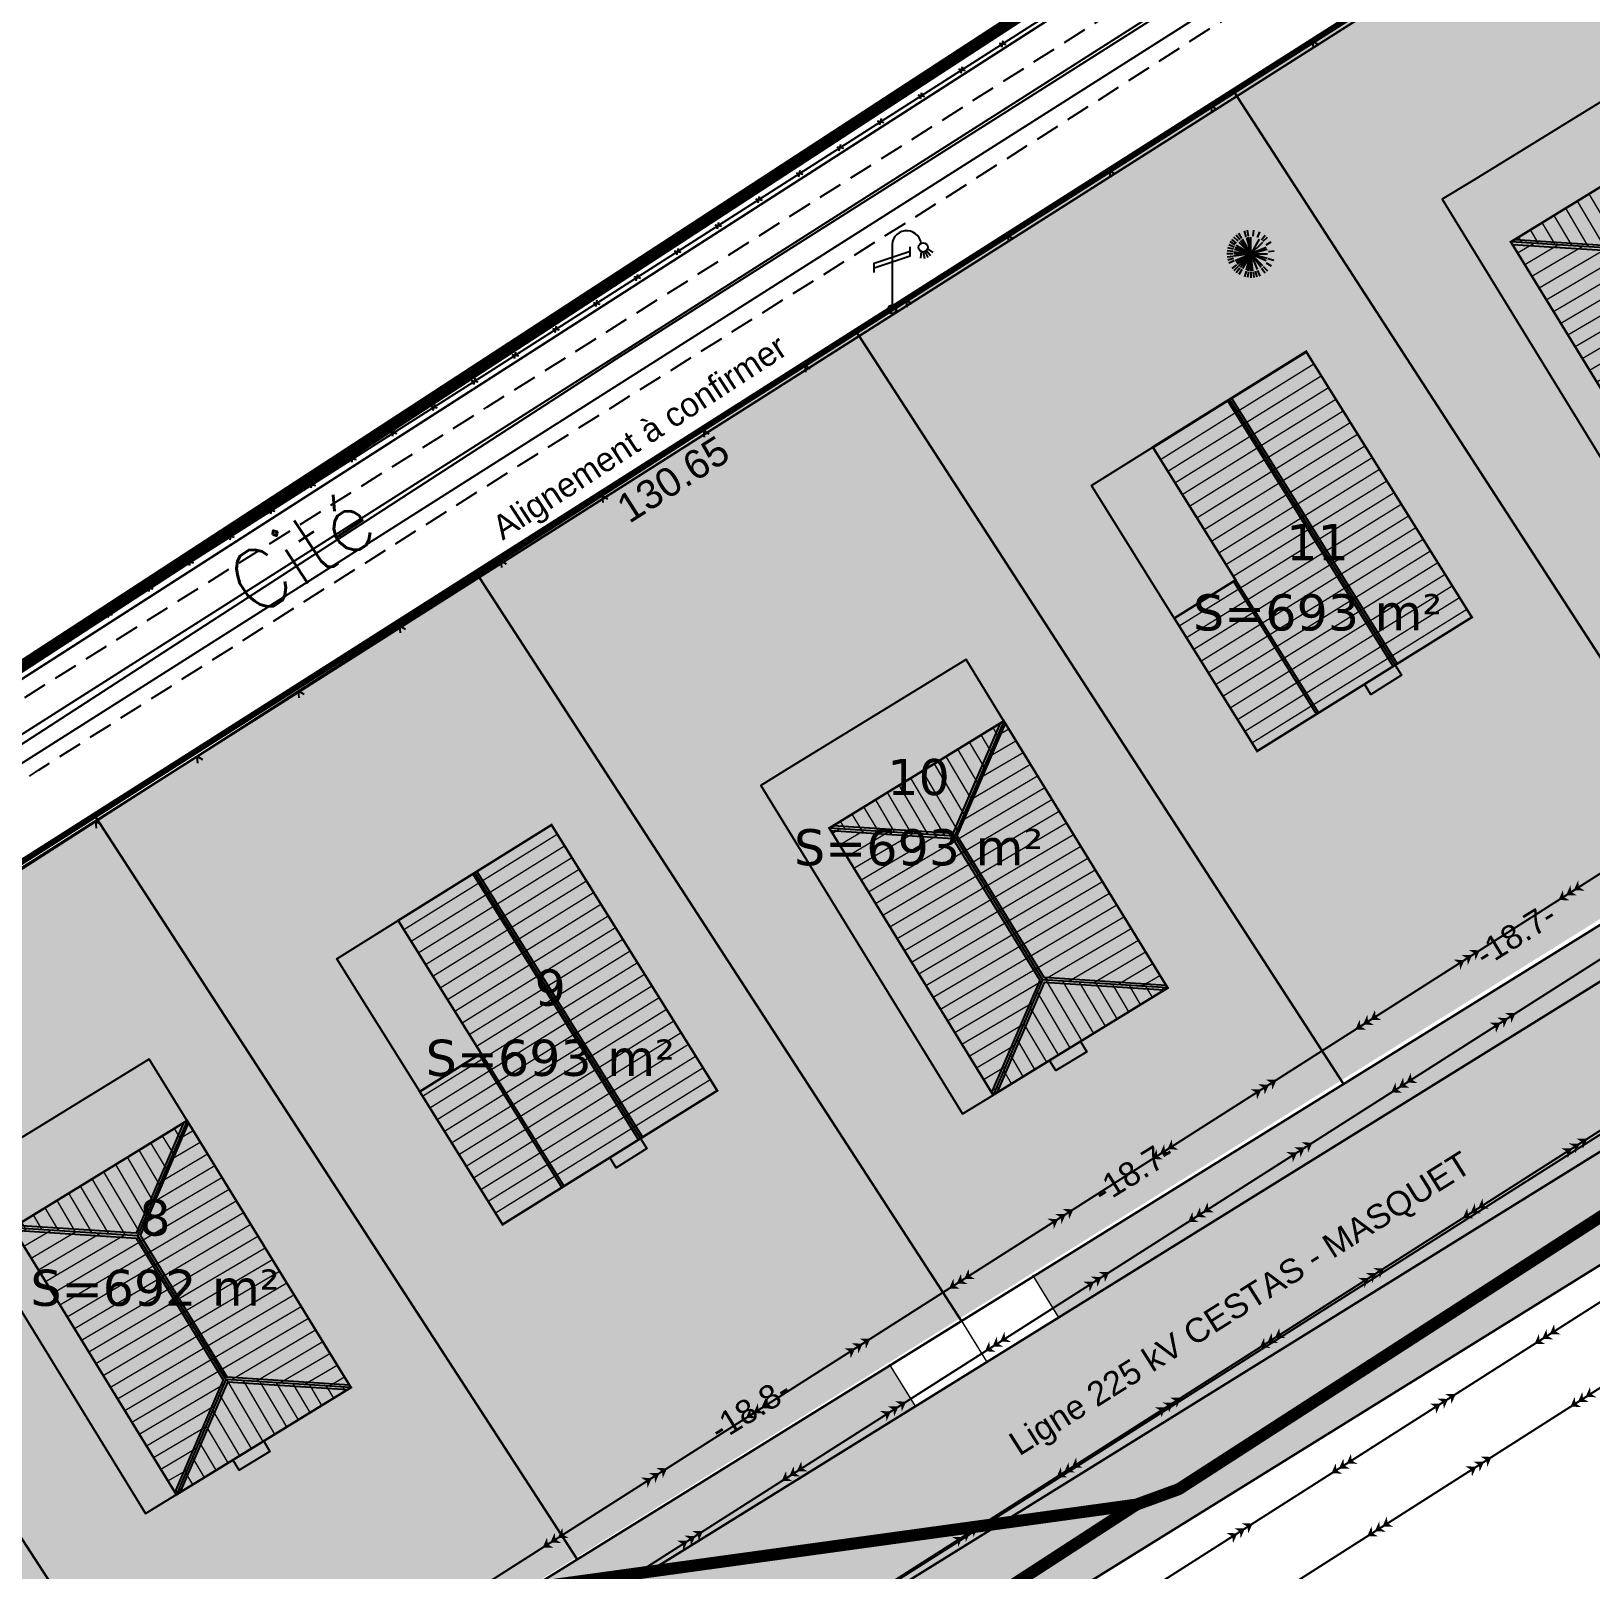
# Model space of a CAD drawing. Header units: metres. Extents: x 394605 to 1395358, y 4171135 to 6406139.
# Drawn here: x 1394157.5 to 1394222.2, y 4172496.5 to 4172560.4 of the extents above; entities that cross this region are included whole.
import ezdxf
from ezdxf.enums import TextEntityAlignment as Align

# ---------------------------------------------------------------- set-up
doc = ezdxf.new("R2010")
doc.units = ezdxf.units.M
doc.header["$LTSCALE"] = 2
for name, pattern in [('AXES2', [1.125, 0.75, -0.125, 0.125, -0.125]), ('CACHE2', [4.7625, 3.175, -1.5875]), ('CACHEX2', [0.75, 0.5, -0.25]), ('CONTINU', [0])]:
    doc.linetypes.add(name, pattern=pattern)
doc.layers.add('C-Hab', color=7, linetype='Continuous', true_color=0xfbfcc5)
doc.layers.add('H-bati', color=7, linetype='Continuous', true_color=0x857b3d)
doc.layers.add('C-Lot', color=7, linetype='Continuous', true_color=0xeaddbe, transparency=0.5)
for name, color, linetype in [('C-Veg', 72, 'Continuous'), ('C-Voie', 252, 'Continuous'), ('P-Assiette', 14, 'Continuous'), ('P-Cotation', 1, 'Continuous'), ('P-Lot', 250, 'Continuous'), ('P-surfaces', 19, 'Continuous'), ('T-AEP', 140, 'Continuous'), ('T-ARTERE-ORANGE-AERIENNE APPUIS FT ET EDF', 30, 'CONTINU'), ('T-CLOTURES', 7, 'Continuous'), ('T-COTATIONS', 1, 'Continuous'), ('T-EDF', 20, 'Continuous'), ('T-FRANCE TELECOM', 3, 'Continuous'), ('T-LEGENDE', 7, 'Continuous'), ('T-LIMITES', 1, 'Continuous'), ('T-PLU', 5, 'Continuous'), ('T-SECTION AH', 3, 'Continuous'), ('T-SECTION AW', 2, 'Continuous'), ('T-VEGETATION', 108, 'Continuous'), ('T-VOIRIE', 7, 'Continuous')]:
    doc.layers.add(name, color=color, linetype=linetype)
doc.layers.add('P-Voie', color=250, linetype='Continuous', lineweight=9)
doc.styles.add('Arial 1.0', font='arial.ttf', dxfattribs={"width": 0.99, "height": 0.2})
doc.styles.add('Arial 4.0', font='arial.ttf', dxfattribs={"width": 0.99, "height": 0.8})
doc.styles.get("Standard").update_dxf_attribs({"font": 'txt.shx'})
doc.styles.add('Verdana 1.0', font='verdana.ttf', dxfattribs={"width": 0.99, "height": 0.2})
pattern_1 = [(259, (0, 0), (0.56099993534, -0.10904734086), [])]

# ---------------------------------------------------------------- blocks, each defined once
blk = doc.blocks.new('l014')
at = {"color": 0}
blk.add_line((0, 1.510991), (0, 0.1), dxfattribs=at)
for points in [[(-0.438601, 1.004479), (-0.438601, 1.114712), (0.438601, 1.406335), (0.438601, 1.516569)], [(-0.438601, 0.894245), (-0.438601, 1.004479), (0.438601, 1.296102), (0.438601, 1.406335)], [(0.700628, 1.399688), (0.684459, 1.240974)], [(0.752708, 1.388229), (0.78082, 1.234594)], [(0.792944, 1.396773), (0.86024, 1.256612)], [(0.830421, 1.422331), (0.931041, 1.303495)], [(0.855244, 1.462269), (0.984837, 1.372556)]]:
    blk.add_lwpolyline(points, dxfattribs=at)
for centre, radius in [((0.75, 1.5), 0.111803), ((0, 0), 0.1)]:
    blk.add_circle(centre, radius, dxfattribs=at)
blk.add_arc((0.35, 1.55), 0.353553, 8.130102, 188.130102, dxfattribs=at)
blk = doc.blocks.new('GeoCroix')
at = {"color": 0, "linetype": 'ByBlock', "lineweight": -2}
for p, q in [((-0.5, 0.5), (0.5, -0.5)), ((-0.5, -0.5), (0.5, 0.5))]:
    blk.add_line(p, q, dxfattribs=at)
blk = doc.blocks.new('GeoEdfTT')
for points in [[(-1.125, 0), (-0.375, 0.5), (-0.375, -0.5), (-0.625, 0)], [(-0.375, 0), (0.375, 0.5), (0.375, -0.5), (0.125, 0)], [(0.375, 0), (1.125, 0.5), (1.125, -0.5), (0.875, 0)]]:
    blk.add_solid(points)
blk = doc.blocks.new('GeoPttA')
blk.add_lwpolyline([(-0.5, 1), (0, 0), (0.5, 1)])
blk = doc.blocks.new('v045')
at = {"color": 0, "linetype": 'Continuous'}
for p, q in [((-0.525, 0.525), (-0.7, 0.702)), ((-0.45, 0.589), (-0.6, 0.786)), ((-0.369, 0.642), (-0.494, 0.858)), ((-0.194, 0.716), (-0.256, 0.956)), ((-0.1, 0.736), (-0.131, 0.983)), ((0.094, 0.736), (0.131, 0.983)), ((0.275, 0.684), (0.375, 0.914)), ((0.444, 0.589), (0.6, 0.786)), ((0.519, 0.525), (0.694, 0.702)), ((-0.744, 0), (-0.994, 0)), ((-0.737, 0.1), (-0.981, 0.133)), ((-0.719, 0.195), (-0.956, 0.259)), ((-0.688, 0.286), (-0.913, 0.381)), ((-0.644, 0.373), (-0.856, 0.497)), ((-0.587, 0.453), (-0.788, 0.605)), ((0.638, 0.373), (0.85, 0.497)), ((0.731, 0.1), (0.975, 0.133)), ((-0.737, -0.1), (-0.981, -0.133)), ((-0.719, -0.195), (-0.956, -0.259)), ((-0.688, -0.287), (-0.913, -0.383)), ((-0.587, -0.455), (-0.788, -0.605)), ((-0.525, -0.527), (-0.7, -0.702)), ((-0.45, -0.591), (-0.6, -0.788)), ((-0.369, -0.644), (-0.494, -0.859)), ((0.444, -0.591), (0.6, -0.788)), ((0.519, -0.527), (0.694, -0.702)), ((0.638, -0.373), (0.85, -0.498)), ((0.712, -0.195), (0.95, -0.259)), ((-0.194, -0.717), (-0.256, -0.956)), ((-0.1, -0.737), (-0.131, -0.983)), ((0, -0.741), (0, -0.989)), ((0.094, -0.737), (0.131, -0.983)), ((0.188, -0.717), (0.25, -0.956)), ((0.275, -0.686), (0.375, -0.916))]:
    blk.add_line(p, q, dxfattribs=at)
at = {"color": 0, "linetype": 'Continuous', "flags": 128}
for points in [[(-0.181, 0.677), (0, 0), (-0.612, 0.35)], [(0, 0.008), (0, 0), (-0.094, 0.695)], [(0.35, 0.608), (0, 0), (0, 0.702)], [(-0.5, -0.497), (0, 0), (-0.706, 0)], [(-0.7, 0.091), (0, 0), (-0.35, 0.608)], [(-0.65, -0.269), (0, 0), (-0.7, -0.092)], [(-0.5, 0.495), (0, 0), (-0.681, 0.181)], [(-0.431, 0.556), (0, 0), (-0.65, 0.269)], [(-0.181, -0.678), (0, 0), (-0.612, -0.352)], [(-0.556, -0.428), (0, 0), (-0.35, -0.608)], [(-0.094, -0.695), (0, 0), (-0.431, -0.558)], [(0, -0.702), (0, 0), (-0.013, 0)], [(0.644, 0.269), (0, 0), (0.494, 0.495)], [(0.675, 0.181), (0, 0), (0.7, 0)], [(0.425, -0.558), (0, 0), (0.644, -0.269)], [(0.494, -0.497), (0, 0), (0.675, -0.181)], [(0.087, -0.695), (0, 0), (0.269, -0.648)], [(0.006, 0), (0, 0), (0, -0.009)]]:
    blk.add_lwpolyline(points, dxfattribs=at)
blk = doc.blocks.new('Maison6')
at = {"layer": 'C-Hab', "lineweight": 9, "true_color": 0x939598}
h = blk.add_hatch(dxfattribs=at)
h.set_pattern_fill('ANSI31', color=252, scale=0.18, angle=214)
h.set_pattern_definition(pattern_1)
h.paths.add_polyline_path([(379547.42, 6438819.304), (379534.655, 6438821.765), (379533.945, 6438818.083), (379546.71, 6438815.622)])
h = blk.add_hatch(dxfattribs=at)
h.set_pattern_fill('ANSI31', color=252, scale=0.18, angle=214)
h.set_pattern_definition(pattern_1)
h.paths.add_polyline_path([(379546.71, 6438815.622), (379533.945, 6438818.083), (379533.235, 6438814.401), (379539.618, 6438813.17), (379539.05, 6438810.225), (379545.432, 6438808.994)])
h = blk.add_hatch(color=252, dxfattribs=at)
h.dxf.hatch_style = 1
h.paths.add_polyline_path([(379547.201, 6438815.527), (379546.71, 6438815.622), (379546.426, 6438814.149), (379546.917, 6438814.055)])
at = {"layer": 'C-Hab', "true_color": 0xebe4e0}
h = blk.add_hatch(color=254, dxfattribs=at)
h.dxf.hatch_style = 1
h.paths.add_polyline_path([(379539.618, 6438813.17), (379533.235, 6438814.401), (379532.667, 6438811.455), (379539.05, 6438810.225)])
at = {"layer": 'C-Hab', "color": 251, "true_color": 0x636466, "const_width": 0.1, "flags": 128}
blk.add_lwpolyline([(379547.42, 6438819.304), (379534.655, 6438821.765), (379533.235, 6438814.401), (379539.618, 6438813.17), (379539.05, 6438810.225), (379545.432, 6438808.994)], close=True, dxfattribs=at)
at = {"layer": 'C-Hab', "color": 251, "true_color": 0x636466, "flags": 128}
for points in [[(379533.926, 6438817.985), (379546.691, 6438815.524)], [(379533.945, 6438818.083), (379546.71, 6438815.622)], [(379533.964, 6438818.181), (379546.729, 6438815.72)], [(379546.71, 6438815.622), (379547.201, 6438815.527), (379546.917, 6438814.055), (379546.426, 6438814.149)], [(379539.05, 6438810.225), (379532.667, 6438811.455), (379533.235, 6438814.401)], [(379539.599, 6438813.072), (379545.981, 6438811.842)], [(379539.618, 6438813.17), (379546, 6438811.94)]]:
    blk.add_lwpolyline(points, dxfattribs=at)
blk = doc.blocks.new('Maison')
at = {"layer": 'C-Hab', "lineweight": 9, "true_color": 0x939598}
h = blk.add_hatch(dxfattribs=at)
h.set_pattern_fill('ANSI31', color=252, scale=0.18, angle=235)
h.paths.add_polyline_path([(0, 0), (3.754, -3.601), (10.626, -2.268), (12.762, 2.476)])
h = blk.add_hatch(dxfattribs=at)
h.set_pattern_fill('ANSI31', color=252, scale=0.18, angle=145)
h.paths.add_polyline_path([(14.381, -5.869), (12.762, 2.476), (10.626, -2.268)])
at = {"layer": 'C-Hab', "true_color": 0xebe4e0}
h = blk.add_hatch(color=254, dxfattribs=at)
h.dxf.hatch_style = 1
h.paths.add_polyline_path([(0, 0), (-2.945, -0.571), (-1.326, -8.916), (-1.041, -10.388), (14.666, -7.341), (14.381, -5.869), (1.619, -8.344)])
at = {"layer": 'C-Hab', "lineweight": 9, "true_color": 0x939598}
h = blk.add_hatch(dxfattribs=at)
h.set_pattern_fill('ANSI31', color=252, scale=0.18, angle=145)
h.paths.add_polyline_path([(3.754, -3.601), (0, 0), (1.619, -8.344)])
h = blk.add_hatch(color=252, dxfattribs=at)
h.dxf.hatch_style = 1
h.paths.add_polyline_path([(14.062, -1.601), (13.571, -1.696), (13.857, -3.169), (14.348, -3.074)])
h = blk.add_hatch(dxfattribs=at)
h.set_pattern_fill('ANSI31', color=252, scale=0.18, angle=235)
h.paths.add_polyline_path([(14.381, -5.869), (10.626, -2.268), (3.754, -3.601), (1.619, -8.344)])
at = {"layer": 'C-Hab', "color": 251, "true_color": 0x636466, "const_width": 0.1, "flags": 128}
blk.add_lwpolyline([(12.762, 2.476), (14.381, -5.869), (1.619, -8.344), (0, 0)], close=True, dxfattribs=at)
at = {"layer": 'C-Hab', "color": 251, "true_color": 0x636466, "flags": 128}
for points in [[(12.642, 2.452), (10.556, -2.18), (3.786, -3.493), (0.12, 0.023)], [(12.762, 2.476), (10.626, -2.268), (14.381, -5.869)], [(12.795, 2.306), (10.747, -2.244), (14.348, -5.698)], [(0, 0), (-2.945, -0.571), (-1.326, -8.916), (-1.041, -10.388), (14.666, -7.341), (14.381, -5.869)], [(0, 0), (3.754, -3.601), (1.619, -8.344)], [(0.033, -0.17), (3.634, -3.624), (1.586, -8.174)], [(13.571, -1.696), (14.062, -1.601), (14.348, -3.074), (13.857, -3.169)], [(1.739, -8.321), (3.824, -3.689), (10.595, -2.376), (14.261, -5.892)], [(3.754, -3.601), (10.626, -2.268)]]:
    blk.add_lwpolyline(points, dxfattribs=at)
for points in [[(10.506, -2.291), (10.506, -2.291)], [(3.875, -3.578), (3.875, -3.578)]]:
    blk.add_lwpolyline(points, close=True, dxfattribs=at)

msp = doc.modelspace()

# ---------------------------------------------------------------- hatches: boundary and pattern name
at = {"layer": 'C-Lot', "transparency": 33554585}
h = msp.add_hatch(color=256, dxfattribs=at)
h.dxf.hatch_style = 1
h.paths.add_polyline_path([(1394288.833, 4172583.531), (1394267.578, 4172570.17), (1394284.401, 4172542.984), (1394304.759, 4172555.552)])
h.paths.add_polyline_path([(1394307.403, 4172595.337), (1394288.833, 4172583.531), (1394304.759, 4172555.552), (1394321.606, 4172565.929), (1394323.484, 4172567.086)])
h.paths.add_polyline_path([(1394325.795, 4172607.03), (1394307.403, 4172595.337), (1394323.521, 4172567.021), (1394342.005, 4172578.552)])
h.paths.add_polyline_path([(1394344.014, 4172618.613), (1394325.795, 4172607.03), (1394342.005, 4172578.552), (1394360.352, 4172589.905)])
h.paths.add_polyline_path([(1394128.554, 4172507.432), (1394238.637, 4172577.792), (1394250.616, 4172559.322), (1394258.732, 4172546.09), (1394147.523, 4172476.713)])
at = {"layer": 'C-Veg', "true_color": 0x76a14f}
h = msp.add_hatch(color=75, dxfattribs=at)
h.dxf.hatch_style = 1
edge = h.paths.add_edge_path()
edge.add_line((1394233.782, 4172520.826), (1394137.432, 4172461.036))
edge.add_arc((1394148.504, 4172443.193), 21, 121.8216, 162.13497)
edge.add_line((1394128.517, 4172449.635), (1394120.122, 4172423.591))
edge.add_arc((1394127.737, 4172421.137), 8, 162.13497, 223.95243)
edge.add_line((1394121.977, 4172415.584), (1394123.498, 4172420.407))
edge.add_arc((1394129.487, 4172420.047), 6, 162.13497, 176.56026, ccw=False)
edge.add_line((1394123.776, 4172421.888), (1394132.324, 4172448.408))
edge.add_arc((1394148.258, 4172443.385), 16.707, 121.45244, 162.50413, ccw=False)
edge.add_line((1394139.541, 4172457.637), (1394235.994, 4172517.489))
edge.add_arc((1394244.948, 4172502.724), 17.269, 99.14857, 121.23566, ccw=False)
edge.add_arc((1394238.61, 4172519.597), 3.597, 2.80336, 83.54621)
edge.add_arc((1394245.557, 4172501.561), 22.579, 106.84442, 121.43465)
at = {"layer": 'C-Voie', "transparency": 33554610}
h = msp.add_hatch(color=51, dxfattribs=at)
h.dxf.hatch_style = 1
edge = h.paths.add_edge_path()
edge.add_line((1394107.816, 4172404.968), (1394107.579, 4172404.232))
edge.add_line((1394107.579, 4172404.232), (1394105.606, 4172404.63))
edge.add_line((1394105.606, 4172404.63), (1394105.913, 4172405.582))
edge.add_arc((1394100.202, 4172407.422), 6, 342.13497, 432.13497)
edge.add_line((1394102.042, 4172413.133), (1394102.656, 4172415.037))
edge.add_arc((1394100.202, 4172407.422), 8, -17.86503, 72.13497, ccw=False)
h.paths.add_polyline_path([(1394288.427, 4172543.124), (1394287.377, 4172544.826), (1394312.292, 4172560.188), (1394313.342, 4172558.485)])
edge = h.paths.add_edge_path()
edge.add_line((1394322.655, 4172564.227), (1394319.298, 4172562.157))
edge.add_line((1394319.298, 4172562.157), (1394318.277, 4172563.814))
edge.add_line((1394318.277, 4172563.814), (1394321.606, 4172565.929))
edge.add_arc((1394338.399, 4172538.69), 32, 91.21481, 121.65495, ccw=False)
edge.add_line((1394337.721, 4172570.683), (1394344.273, 4172570.822))
edge.add_line((1394344.273, 4172570.822), (1394344.316, 4172568.822))
edge.add_line((1394344.316, 4172568.822), (1394337.763, 4172568.683))
edge.add_arc((1394338.399, 4172538.69), 30, 91.21481, 121.65495)
edge = h.paths.add_edge_path()
edge.add_line((1394549.391, 4172654.185), (1394551.147, 4172651.255))
edge.add_arc((1394540.408, 4172653.638), 11, 302.67117, 347.49045, ccw=False)
edge.add_line((1394546.346, 4172644.378), (1394455.28, 4172585.979))
edge.add_arc((1394449.342, 4172595.239), 11, 253.87115, 302.67117, ccw=False)
edge.add_line((1394446.286, 4172584.672), (1394424.979, 4172590.833))
edge.add_arc((1394414.979, 4172556.25), 36, 73.87115, 123.81842)
edge.add_line((1394394.942, 4172586.159), (1394374.731, 4172572.62))
edge.add_arc((1394363.6, 4172589.236), 20, 271.21481, 303.81842, ccw=False)
edge.add_line((1394364.024, 4172569.24), (1394351.314, 4172568.971))
edge.add_line((1394351.314, 4172568.971), (1394351.272, 4172570.97))
edge.add_line((1394351.272, 4172570.97), (1394363.981, 4172571.24))
edge.add_arc((1394363.6, 4172589.236), 18, 271.21481, 303.30459)
edge.add_line((1394373.483, 4172574.192), (1394395.344, 4172588.785))
edge.add_arc((1394414.979, 4172556.25), 38, 73.87122, 121.11091, ccw=False)
edge.add_line((1394425.535, 4172592.755), (1394446.841, 4172586.593))
edge.add_arc((1394449.342, 4172595.239), 9, 253.87115, 302.67117)
edge.add_line((1394454.2, 4172587.663), (1394545.266, 4172646.062))
edge.add_arc((1394540.408, 4172653.638), 9, 302.67117, 363.48831)
edge = h.paths.add_edge_path()
edge.add_arc((1394090.834, 4172434.082), 7.5, 211.24718, 252.13497)
edge.add_line((1394088.533, 4172426.943), (1394104.803, 4172421.699))
edge.add_arc((1394106.644, 4172427.41), 6, 252.13497, 340.99514)
edge.add_line((1394112.317, 4172425.456), (1394119.841, 4172448.796))
edge.add_line((1394119.841, 4172448.796), (1394121.745, 4172448.182))
edge.add_line((1394121.745, 4172448.182), (1394114.412, 4172425.431))
edge.add_arc((1394106.798, 4172427.886), 8, 252.13497, 342.13497, ccw=False)
edge.add_line((1394104.343, 4172420.271), (1394088.073, 4172425.516))
edge.add_arc((1394090.834, 4172434.082), 9, 211.24718, 252.13497, ccw=False)
edge.add_line((1394083.139, 4172429.413), (1394076.328, 4172440.639))
edge.add_arc((1394068.634, 4172435.97), 9, 31.24718, 41.06937)
edge.add_line((1394075.419, 4172441.883), (1394065.877, 4172452.833))
edge.add_arc((1394072.662, 4172458.746), 9, 211.24718, 221.06937, ccw=False)
edge.add_line((1394064.967, 4172454.078), (1394062.455, 4172458.219))
edge.add_arc((1394070.149, 4172462.887), 9, 161.85355, 211.24718, ccw=False)
edge.add_line((1394061.597, 4172465.69), (1394062.517, 4172466.292))
edge.add_line((1394062.517, 4172466.292), (1394063.074, 4172465.375))
edge.add_arc((1394070.149, 4172462.887), 7.5, 160.6281, 211.24718)
edge.add_line((1394063.737, 4172458.997), (1394066.25, 4172454.856))
edge.add_arc((1394072.662, 4172458.746), 7.5, 211.24718, 221.06937)
edge.add_line((1394067.007, 4172453.819), (1394076.55, 4172442.868))
edge.add_arc((1394072.882, 4172439.075), 5.277, 26.34977, 45.96679, ccw=False)
edge.add_line((1394077.611, 4172441.417), (1394081.175, 4172435.544))
edge.add_line((1394081.175, 4172435.544), (1394084.422, 4172430.191))
h.paths.add_polyline_path([(1394034.73, 4172404.958), (1394033.938, 4172406.233), (1394056.273, 4172420.091), (1394057.064, 4172418.816)])
h.paths.add_polyline_path([(1394027.991, 4172402.542), (1394028.779, 4172401.272), (1394005.765, 4172386.985), (1394004.997, 4172388.224)])
edge = h.paths.add_edge_path()
edge.add_line((1394248.575, 4172529.854), (1394248.51, 4172531.858))
edge.add_line((1394248.51, 4172531.858), (1394261.581, 4172531.329))
edge.add_arc((1394262.067, 4172543.319), 12, 267.68135, 297.94354)
edge.add_line((1394267.69, 4172532.718), (1394272.896, 4172535.899))
edge.add_line((1394272.896, 4172535.899), (1394284.401, 4172542.984))
edge.add_line((1394284.401, 4172542.984), (1394285.447, 4172541.287))
edge.add_line((1394285.447, 4172541.287), (1394269.414, 4172531.402))
edge.add_arc((1394262.067, 4172543.319), 14, 267.68135, 301.65495, ccw=False)
edge.add_line((1394261.5, 4172529.331), (1394248.575, 4172529.854))
edge = h.paths.add_edge_path()
edge.add_arc((1394245.03, 4172502.044), 29.938, 89.9316, 118.58972, ccw=False)
edge.add_line((1394245.066, 4172531.982), (1394245.15, 4172529.981))
edge.add_arc((1394244.794, 4172503.309), 26.674, 89.23545, 119.19741)
edge.add_line((1394231.782, 4172526.594), (1394230.704, 4172528.331))
h.paths.add_polyline_path([(1394168.129, 4172487.147), (1394167.051, 4172488.884), (1394193.111, 4172505.003), (1394194.165, 4172503.304)])
h.paths.add_polyline_path([(1394414.73, 4172592.163), (1394414.336, 4172592.245), (1394414.359, 4172592.173)], flags=17)
edge = h.paths.add_edge_path()
edge.add_line((1394122.806, 4172451.475), (1394120.894, 4172452.135))
edge.add_arc((1394148.189, 4172443.255), 28.703, 125.44068, 161.97774, ccw=False)
edge.add_line((1394131.545, 4172466.64), (1394147.586, 4172476.753))
edge.add_line((1394147.586, 4172476.753), (1394161.127, 4172485.155))
edge.add_line((1394161.127, 4172485.155), (1394162.181, 4172483.456))
edge.add_line((1394162.181, 4172483.456), (1394134.268, 4172466.134))
edge.add_arc((1394148.504, 4172443.193), 27, 121.8216, 162.13497)
h.paths.add_polyline_path([(1394224.756, 4172524.64), (1394225.811, 4172522.941), (1394200.113, 4172506.994), (1394199.059, 4172508.694)])
edge = h.paths.add_edge_path(flags=17)
edge.add_line((1394063.012, 4172422.507), (1394062.221, 4172423.782))
edge.add_line((1394062.221, 4172423.782), (1394068.483, 4172427.668))
edge.add_arc((1394065.056, 4172433.191), 6.5, 301.82048, 351.53205)
edge.add_line((1394071.485, 4172432.234), (1394073.056, 4172433.209))
edge.add_arc((1394065.056, 4172433.191), 8, -58.17952, 0.12874, ccw=False)
edge.add_line((1394069.274, 4172426.394), (1394063.012, 4172422.507))
h.paths.add_polyline_path([(1394456.939, 4172456.874), (1394496.31, 4172413.486), (1394495.569, 4172412.071), (1394455.831, 4172455.864)])
edge = h.paths.add_edge_path()
edge.add_line((1394435.44, 4172581.562), (1394435.024, 4172580.121))
edge.add_arc((1394433.218, 4172573.877), 6.5, 73.87115, 163.87115)
edge.add_line((1394426.974, 4172575.683), (1394417.392, 4172542.548))
edge.add_arc((1394426.518, 4172539.909), 9.5, 163.87115, 215.19209)
edge.add_line((1394418.754, 4172534.434), (1394442.265, 4172501.095))
edge.add_arc((1394427.555, 4172490.722), 18, 0.3209, 35.19209, ccw=False)
edge.add_line((1394445.555, 4172490.822), (1394445.655, 4172472.886))
edge.add_arc((1394455.155, 4172472.939), 9.5, 180.3209, 222.33352)
edge.add_line((1394448.133, 4172466.542), (1394453.236, 4172460.94))
edge.add_line((1394453.236, 4172460.94), (1394452.127, 4172459.93))
edge.add_line((1394452.127, 4172459.93), (1394447.024, 4172465.531))
edge.add_arc((1394455.155, 4172472.939), 11, 180.3209, 222.33352, ccw=False)
edge.add_line((1394444.155, 4172472.878), (1394444.055, 4172490.814))
edge.add_arc((1394427.555, 4172490.722), 16.5, 0.3209, 35.19209)
edge.add_line((1394441.039, 4172500.231), (1394417.528, 4172533.57))
edge.add_arc((1394426.518, 4172539.909), 11, 163.87115, 215.19209, ccw=False)
edge.add_line((1394415.951, 4172542.965), (1394425.533, 4172576.1))
edge.add_arc((1394433.218, 4172573.877), 8, 73.87115, 163.87115, ccw=False)
h.paths.add_polyline_path([(1394428.838, 4172520.135), (1394427.611, 4172519.272), (1394423.574, 4172524.99), (1394424.8, 4172525.854)], flags=16)
h = msp.add_hatch(color=256, dxfattribs=at)
h.dxf.hatch_style = 1
edge = h.paths.add_edge_path()
edge.add_line((1394107.579, 4172404.232), (1394107.816, 4172404.968))
edge.add_arc((1394100.202, 4172407.422), 8, 342.13497, 432.13497)
edge.add_line((1394102.656, 4172415.037), (1394104.343, 4172420.271))
edge.add_arc((1394106.798, 4172427.886), 8, 252.13497, 342.13497)
edge.add_line((1394114.412, 4172425.431), (1394122.806, 4172451.475))
edge.add_arc((1394148.504, 4172443.193), 27, 121.8216, 162.13497, ccw=False)
edge.add_line((1394134.268, 4172466.134), (1394230.618, 4172525.924))
edge.add_arc((1394244.855, 4172502.982), 27, 87.68135, 121.8216, ccw=False)
edge.add_line((1394245.947, 4172529.96), (1394261.5, 4172529.331))
edge.add_arc((1394262.067, 4172543.319), 14, 267.68135, 301.65495)
edge.add_line((1394269.414, 4172531.402), (1394321.568, 4172563.522))
edge.add_line((1394321.568, 4172563.522), (1394322.655, 4172564.227))
edge.add_arc((1394338.399, 4172538.69), 30, 91.21481, 121.65495, ccw=False)
edge.add_line((1394337.763, 4172568.683), (1394364.024, 4172569.24))
edge.add_arc((1394363.6, 4172589.236), 20, 271.21481, 303.81842)
edge.add_line((1394374.731, 4172572.62), (1394393.281, 4172585.046))
edge.add_arc((1394414.962, 4172555.994), 36.251, 73.9589, 126.73392, ccw=False)
edge.add_line((1394424.979, 4172590.833), (1394446.286, 4172584.672))
edge.add_arc((1394449.342, 4172595.239), 11, 253.87115, 302.67117)
edge.add_line((1394455.28, 4172585.979), (1394546.346, 4172644.378))
edge.add_arc((1394540.408, 4172653.638), 11, 302.67117, 348.60197)
edge.add_line((1394551.191, 4172651.464), (1394557.94, 4172640.992))
edge.add_arc((1394555.73, 4172630.217), 11, 78.41039, 122.67828)
edge.add_line((1394549.791, 4172639.476), (1394458.519, 4172580.929))
edge.add_line((1394458.519, 4172580.929), (1394458.651, 4172581.146))
edge.add_arc((1394449.302, 4172594.658), 16.431, 253.4419, 304.68086, ccw=False)
edge.add_line((1394444.619, 4172578.908), (1394421.561, 4172585.519))
edge.add_arc((1394414.972, 4172555.912), 30.331, 77.45344, 127.23326)
edge.add_line((1394396.62, 4172580.061), (1394378.07, 4172567.635))
edge.add_arc((1394363.6, 4172589.236), 26, 271.21481, 303.81842, ccw=False)
edge.add_line((1394364.151, 4172563.242), (1394338.435, 4172562.696))
edge.add_arc((1394338.986, 4172536.702), 26, 91.21481, 121.65495)
edge.add_line((1394325.341, 4172558.834), (1394272.563, 4172526.295))
edge.add_arc((1394262.067, 4172543.319), 20, 267.68135, 301.65495, ccw=False)
edge.add_line((1394261.258, 4172523.336), (1394245.704, 4172523.965))
edge.add_arc((1394244.855, 4172502.982), 21, 87.68135, 121.8216)
edge.add_line((1394233.782, 4172520.826), (1394137.432, 4172461.036))
edge.add_arc((1394148.504, 4172443.193), 21, 121.8216, 162.13497)
edge.add_line((1394128.517, 4172449.635), (1394120.122, 4172423.591))
edge.add_arc((1394127.737, 4172421.137), 8, 162.13497, 252.13497)
edge.add_line((1394125.283, 4172413.522), (1394123.595, 4172408.287))
edge.add_arc((1394121.141, 4172400.673), 8, 72.13497, 162.13497)
edge.add_line((1394113.527, 4172403.127), (1394107.579, 4172404.232))

# ---------------------------------------------------------------- linework, layer by layer
at = {"layer": 'P-Assiette', "color": 5, "linetype": 'AXES2', "const_width": 0.1, "flags": 128}
msp.add_lwpolyline([(1394250.654, 4172559.258), (1394238.637, 4172577.792), (1394128.405, 4172507.672), (1394147.65, 4172476.793), (1394117.165, 4172457.574), (1394114.068, 4172455.797), (1394097.658, 4172445.551), (1394093.453, 4172442.98), (1394081.175, 4172435.544), (1394062.517, 4172466.292), (1393968.963, 4172405.09), (1393996.164, 4172363.787, 0.245115), (1394041.343, 4172339.839), (1394055.952, 4172341.734), (1394080.92, 4172357.241), (1394099.105, 4172392.611), (1394105.606, 4172404.63), (1394119.773, 4172401.776), (1394107.167, 4172345.152), (1394103.626, 4172329.247), (1394312.242, 4172367.689), (1394314.315, 4172368.062), (1394442.293, 4172391.234), (1394437.662, 4172428.198), (1394453.343, 4172446.106), (1394491.37, 4172404.047), (1394502.24, 4172424.82), (1394517.362, 4172452.739), (1394532.999, 4172481.931), (1394503.977, 4172522.856), (1394480.128, 4172556.744), (1394522.731, 4172583.691), (1394527.85, 4172586.6), (1394576.299, 4172613.245), (1394514.555, 4172706.562), (1394498.29, 4172702.817), (1394473.698, 4172686.986), (1394470.221, 4172684.765), (1394454.085, 4172674.459), (1394450.418, 4172672.06), (1394436.655, 4172694.371), (1394419.88, 4172688.59), (1394411.32, 4172686.32), (1394406.84, 4172688.802), (1394405.474, 4172690.994), (1394390.442, 4172681.436), (1394376.878, 4172702.497), (1394377.092, 4172702.634), (1394376.659, 4172703.314), (1394377.025, 4172704.032), (1394376.89, 4172704.1), (1394384.921, 4172720.034), (1394382.541, 4172721.2, -0.07602), (1394380.919, 4172716.684), (1394378.024, 4172710.916), (1394377.679, 4172711.089, 0.356804), (1394375.356, 4172710.047), (1394374.864, 4172709.078, -0.132894), (1394372.195, 4172706.093), (1394367.47, 4172703.075), (1394370.404, 4172698.363), (1394373.557, 4172700.376), (1394386.599, 4172679.56), (1394379.293, 4172675.117), (1394382.368, 4172670.278), (1394379.08, 4172666.89), (1394371.098, 4172655.396), (1394387.253, 4172629.636), (1394407.668, 4172597.092), (1394370.46, 4172572.154), (1394344.014, 4172618.613), (1394319.658, 4172603.142), (1394312.898, 4172598.837), (1394282.158, 4172579.428), (1394265.736, 4172568.999), (1394261.503, 4172566.294), (1394250.66, 4172559.25)], format="xyb", dxfattribs=at)
at = {"layer": 'P-Assiette', "linetype": 'AXES2', "flags": 128}
msp.add_lwpolyline([(1394250.654, 4172559.258, 0.25, 0.25, 0), (1394238.637, 4172577.792, 0.25, 0.25, 0), (1394128.405, 4172507.672, 0.25, 0.25, 0), (1394147.65, 4172476.793, 0.25, 0.25, 0), (1394117.165, 4172457.574, 0.25, 0.25, 0), (1394114.068, 4172455.797, 0.25, 0.25, 0), (1394097.658, 4172445.551, 0.25, 0.25, 0), (1394093.453, 4172442.98, 0.25, 0.25, 0), (1394081.175, 4172435.544, 0.25, 0.25, 0), (1394062.517, 4172466.292, 0.25, 0.25, 0), (1393968.963, 4172405.09, 0.25, 0.25, 0), (1393996.164, 4172363.787, 0.25, 0.25, 0.245115), (1394041.343, 4172339.839, 0.25, 0.25, 0), (1394055.952, 4172341.734, 0.25, 0.25, 0), (1394080.92, 4172357.241, 0.25, 0.25, 0), (1394099.105, 4172392.611, 0.25, 0.25, 0), (1394105.606, 4172404.63, 0.25, 0.25, 0), (1394119.773, 4172401.776, 0.25, 0.25, 0), (1394107.167, 4172345.152, 0.25, 0.25, 0), (1394103.626, 4172329.247, 0.25, 0.25, 0), (1394312.242, 4172367.689, 0.25, 0.25, 0), (1394314.315, 4172368.062, 0.25, 0.25, 0), (1394442.293, 4172391.234, 0.25, 0.25, 0), (1394437.662, 4172428.198, 0.25, 0.25, 0), (1394453.343, 4172446.106, 0.25, 0.25, 0), (1394491.37, 4172404.047, 0.25, 0.25, 0), (1394502.24, 4172424.82, 0.25, 0.25, 0), (1394517.362, 4172452.739, 0.25, 0.25, 0), (1394532.999, 4172481.931, 0.25, 0.25, 0), (1394503.977, 4172522.856, 0.25, 0.25, 0), (1394480.128, 4172556.744, 0.25, 0.25, 0), (1394522.731, 4172583.691, 0.25, 0.25, 0), (1394527.85, 4172586.6, 0.25, 0.25, 0), (1394576.299, 4172613.245, 0.25, 0.25, 0), (1394514.555, 4172706.562, 0.25, 0.25, 0), (1394498.29, 4172702.817, 0.25, 0.25, 0), (1394473.698, 4172686.986, 0.25, 0.25, 0), (1394470.221, 4172684.765, 0.25, 0.25, 0), (1394454.085, 4172674.459, 0.25, 0.25, 0), (1394450.418, 4172672.06, 0.25, 0.25, 0), (1394437.35, 4172693.232, 0.25, 0.25, 0), (1394376.656, 4172656.711, 0.25, 0.25, 0), (1394371.532, 4172654.691, 0.25, 0.25, 0), (1394387.253, 4172629.636, 0.25, 0.25, 0), (1394407.668, 4172597.092, 0.25, 0.25, 0), (1394370.46, 4172572.154, 0.25, 0.25, 0), (1394344.014, 4172618.613, 0.25, 0.25, 0), (1394319.658, 4172603.142, 0.25, 0.25, 0), (1394312.898, 4172598.837, 0.25, 0.25, 0), (1394282.158, 4172579.428, 0.25, 0.25, 0), (1394265.736, 4172568.999, 0.25, 0.25, 0), (1394261.503, 4172566.294, 0.25, 0.25, 0), (1394250.66, 4172559.25, 0, 0, 0)], format="xyseb", dxfattribs=at)
at = {"layer": 'P-Lot', "color": 1, "const_width": 0.1, "flags": 128}
for points in [[(1394147.65, 4172476.792), (1394128.405, 4172507.672), (1394238.637, 4172577.792), (1394250.654, 4172559.258), (1394258.744, 4172546.098), (1394234.314, 4172530.571), (1394147.65, 4172476.793)], [(1394227.731, 4172526.484), (1394207.378, 4172557.907)], [(1394211.942, 4172516.689), (1394191.71, 4172547.938)], [(1394196.085, 4172506.848), (1394175.95, 4172537.909)], [(1394180.138, 4172496.953), (1394160.109, 4172527.839)], [(1394164.1, 4172487.001), (1394144.178, 4172517.706)]]:
    msp.add_lwpolyline(points, dxfattribs=at)
msp.add_lwpolyline([(1394267.575, 4172519.96, -0.068122), (1394261.096, 4172519.339), (1394245.542, 4172519.969, 0.145455), (1394235.891, 4172517.427), (1394139.541, 4172457.637, 0.177737), (1394132.324, 4172448.408), (1394123.776, 4172421.888, 0.414214), (1394127.646, 4172414.336), (1394156.535, 4172405.091), (1394228.098, 4172418.278), (1394266.568, 4172425.383), (1394285.511, 4172429.124)], format="xyb", close=True, dxfattribs=at)
at = {"layer": 'P-Voie', "ltscale": 0.5, "transparency": 33554687, "const_width": 0.1, "flags": 128}
for points in [[(1394545.121, 4172666.546), (1394549.621, 4172659.648, -0.416519), (1394546.346, 4172644.378), (1394455.28, 4172585.979, -0.216208), (1394446.286, 4172584.672), (1394424.979, 4172590.833, 0.221453), (1394394.942, 4172586.159), (1394374.731, 4172572.62, -0.143228), (1394364.024, 4172569.24), (1394337.763, 4172568.683, 0.133607), (1394322.655, 4172564.227), (1394302.336, 4172551.7), (1394282.48, 4172539.458), (1394269.414, 4172531.402, -0.149333), (1394261.5, 4172529.331), (1394245.947, 4172529.96, 0.150077), (1394230.618, 4172525.924), (1394134.268, 4172466.134, 0.177737)], [(1394411.877, 4172586.09, 0.122268), (1394398.282, 4172581.175), (1394378.07, 4172567.635, -0.143228), (1394364.151, 4172563.242), (1394337.891, 4172562.685, 0.133607), (1394325.804, 4172559.119), (1394305.485, 4172546.592), (1394285.629, 4172534.351), (1394272.563, 4172526.295, -0.149333), (1394261.258, 4172523.336), (1394245.704, 4172523.965, 0.150077), (1394233.782, 4172520.826), (1394211.688, 4172507.116)]]:
    msp.add_lwpolyline(points, format="xyb", dxfattribs=at)
at = {"layer": 'P-Voie', "flags": 128}
msp.add_lwpolyline([(1394088.533, 4172426.943), (1394104.803, 4172421.699, 0.414214), (1394112.355, 4172425.569), (1394120.903, 4172452.089, -0.177737), (1394133.213, 4172467.834), (1394229.564, 4172527.624, -0.150077), (1394246.028, 4172531.959), (1394261.581, 4172531.329, 0.149333), (1394268.364, 4172533.104), (1394281.431, 4172541.16), (1394301.287, 4172553.402), (1394321.606, 4172565.929, -0.133607), (1394337.721, 4172570.683), (1394363.981, 4172571.24, 0.143228), (1394373.618, 4172574.281), (1394393.829, 4172587.821, -0.221453), (1394425.535, 4172592.755), (1394446.841, 4172586.593, 0.216208), (1394454.2, 4172587.663), (1394545.266, 4172646.062, 0.271774), (1394549.391, 4172654.185)], format="xyb", dxfattribs=at)
at = {"layer": 'P-Voie', "const_width": 0.1, "flags": 128}
for points in [[(1394137.432, 4172461.036), (1394233.782, 4172520.826, -0.150077), (1394245.704, 4172523.965), (1394261.258, 4172523.336, 0.149333), (1394272.563, 4172526.295), (1394285.629, 4172534.351), (1394305.485, 4172546.592), (1394325.804, 4172559.119, -0.133607), (1394337.891, 4172562.685), (1394364.151, 4172563.242, 0.143228), (1394378.07, 4172567.635), (1394398.282, 4172581.175, -0.114621), (1394410.978, 4172585.982, -0.541783), (1394419.73, 4172575.832), (1394410.667, 4172544.493, 0.227749), (1394413.034, 4172530.4), (1394436.545, 4172497.061)], [(1394125.283, 4172413.522, -0.414214), (1394120.122, 4172423.591), (1394128.517, 4172449.635, -0.177737), (1394137.432, 4172461.036), (1394233.782, 4172520.826, -0.150077), (1394245.704, 4172523.965), (1394251.918, 4172523.714, -0.346827), (1394259.443, 4172517.27), (1394279.553, 4172415.423)]]:
    msp.add_lwpolyline(points, format="xyb", dxfattribs=at)
at = {"layer": 'P-Voie', "flags": 128}
for points in [[(1394199.025, 4172508.749), (1394200.113, 4172506.994)], [(1394196.051, 4172506.903), (1394197.129, 4172505.166)], [(1394193.077, 4172505.058), (1394194.155, 4172503.32)]]:
    msp.add_lwpolyline(points, dxfattribs=at)
at = {"layer": 'T-AEP', "flags": 128}
msp.add_lwpolyline([(1393889.658, 4172359.767), (1394061.031, 4172468.844), (1394126.694, 4172510.724), (1394237.447, 4172581.044), (1394368.74, 4172659.249), (1394398.862, 4172685.299), (1394454.579, 4172702.833), (1394517.405, 4172716.206), (1394594.7, 4172603.372)], dxfattribs=at)
at = {"layer": 'T-ARTERE-ORANGE-AERIENNE APPUIS FT ET EDF', "flags": 128}
msp.add_lwpolyline([(1394492.862, 4172708.91), (1394400.547, 4172683.15), (1394352.754, 4172645.953), (1394238.108, 4172577.467), (1394193.209, 4172548.856), (1394142.061, 4172515.955), (1394095.08, 4172487.53)], dxfattribs=at)
at = {"layer": 'T-CLOTURES', "linetype": 'Continuous', "flags": 128}
msp.add_lwpolyline([(1394050.355, 4172465.593), (1394074.544, 4172481.393), (1394117.651, 4172508.681), (1394138.292, 4172521.834), (1394155.746, 4172533.052), (1394175.663, 4172545.731), (1394193.069, 4172556.862), (1394210.301, 4172567.888), (1394227.206, 4172578.749), (1394245.095, 4172590.146)], dxfattribs=at)
at = {"layer": 'T-EDF', "flags": 128}
for points in [[(1393894.107, 4172317.148), (1393903.026, 4172322.232), (1393906.915, 4172324.154), (1394252.997, 4172544.815), (1394549.838, 4172727.284)], [(1393895.592, 4172314.542), (1393904.434, 4172319.582), (1393908.39, 4172321.536), (1394254.589, 4172542.273), (1394551.409, 4172724.728)], [(1393898.563, 4172309.329), (1393907.251, 4172314.281), (1393911.341, 4172316.302), (1394257.773, 4172537.187), (1394554.551, 4172719.617)], [(1393901.535, 4172304.116), (1393910.068, 4172308.981), (1393914.291, 4172311.067), (1394260.958, 4172532.101), (1394557.693, 4172714.505)], [(1393903.02, 4172301.51), (1393911.477, 4172306.33), (1393915.766, 4172308.45), (1394262.55, 4172529.558), (1394559.264, 4172711.949)]]:
    msp.add_lwpolyline(points, dxfattribs=at)
at = {"layer": 'T-FRANCE TELECOM', "flags": 128}
msp.add_lwpolyline([(1394236.621, 4172581.837), (1393889.096, 4172360.649)], dxfattribs=at)
at = {"layer": 'T-LIMITES', "const_width": 0.05, "flags": 128}
for points in [[(1394387.247, 4172629.644), (1394407.663, 4172597.1), (1394370.455, 4172572.162), (1394344.009, 4172618.621), (1394319.652, 4172603.15), (1394312.892, 4172598.845), (1394282.152, 4172579.436), (1394265.731, 4172569.007), (1394261.498, 4172566.302), (1394250.654, 4172559.258), (1394238.637, 4172577.792), (1394128.405, 4172507.672)], [(1394370.331, 4172572.381), (1394344.009, 4172618.621), (1394319.652, 4172603.15), (1394312.892, 4172598.845), (1394282.152, 4172579.436), (1394265.731, 4172569.007), (1394261.498, 4172566.302), (1394250.654, 4172559.258), (1394238.637, 4172577.792), (1394128.405, 4172507.672)]]:
    msp.add_lwpolyline(points, dxfattribs=at)
at = {"layer": 'T-PLU', "const_width": 0.5, "flags": 128}
for points in [[(1394369.757, 4172654.243), (1394365.616, 4172661.894), (1394358.12, 4172655.73), (1394327.844, 4172641.025), (1394324.28, 4172640.395), (1394312.43, 4172632.88), (1394290.817, 4172619.245), (1394235.1, 4172584.888), (1394146.331, 4172527.028), (1394076.018, 4172481.682)], [(1394203.342, 4172499.228), (1394205.107, 4172499.872), (1394263.95, 4172537.88), (1394356.38, 4172596.63), (1394378.65, 4172610.2), (1394384.711, 4172613.944), (1394401.958, 4172588.396), (1394416.328, 4172567.056)], [(1393969.55, 4172565.188), (1394010.641, 4172501.342), (1394116.37, 4172569.786), (1394135.09, 4172543.08), (1393992.779, 4172451.85), (1393992.779, 4172451.85), (1393966.249, 4172434.902), (1393976.761, 4172418.278), (1394076.018, 4172481.682), (1394203.342, 4172499.228), (1394100.864, 4172432.671), (1394129.343, 4172390.066)]]:
    msp.add_lwpolyline(points, dxfattribs=at)
at = {"layer": 'T-SECTION AH', "color": 45, "flags": 128}
msp.add_lwpolyline([(1394686.52, 4172836.86), (1394625.86, 4172797.56), (1394608.46, 4172786.45), (1394537.25, 4172741.23), (1394524.6, 4172735.05), (1394510.34, 4172723.13), (1394487.95, 4172712.05), (1394462.2, 4172706.78), (1394440.9, 4172700.16), (1394420.12, 4172692.48), (1394406.71, 4172689.19), (1394395.39, 4172684.57), (1394387.49, 4172679.66), (1394382.47, 4172675.25), (1394376.38, 4172669.54), (1394366.84, 4172657.84), (1394330.22, 4172639.29), (1394322.6, 4172636.74), (1394236.35, 4172581.42), (1394181.76, 4172546.79), (1394149.06, 4172525.6)], dxfattribs=at)
at = {"layer": 'T-SECTION AW', "color": 45, "flags": 128}
for points in [[(1394128.47, 4172507.5), (1394238.78, 4172577.57), (1394250.54, 4172558.98), (1394263.95, 4172537.88), (1394295.51, 4172557.94), (1394351.31, 4172593.4), (1394356.38, 4172596.63), (1394378.65, 4172610.2), (1394394.06, 4172586.72), (1394395.42, 4172584.6), (1394416.41, 4172596.95), (1394444.9, 4172553.05), (1394460.65, 4172562.73), (1394467.58, 4172549.02), (1394476.32, 4172532.23), (1394467.44, 4172521.7), (1394457.51, 4172510.71), (1394443.69, 4172496.49), (1394436.87, 4172493.51), (1394418.25, 4172486.72), (1394416.76, 4172486.13), (1394296.91, 4172439.66), (1394293.52, 4172454.63), (1394068.47, 4172325.55)], [(1394351.31, 4172593.4), (1394295.51, 4172557.94), (1394263.95, 4172537.88), (1394250.54, 4172558.98), (1394238.78, 4172577.57), (1394128.47, 4172507.5)], [(1394351.31, 4172593.4), (1394295.51, 4172557.94), (1394263.95, 4172537.88), (1394250.54, 4172558.98), (1394238.78, 4172577.57), (1394236.86, 4172580.83), (1394235.07, 4172583.61), (1394224.18, 4172576.61), (1394146.54, 4172526.73)], [(1394351.31, 4172593.4), (1394295.51, 4172557.94), (1394263.95, 4172537.88), (1394250.54, 4172558.98), (1394238.78, 4172577.57), (1394236.86, 4172580.83), (1394235.07, 4172583.61), (1394224.18, 4172576.61), (1394146.54, 4172526.73)], [(1393775.54, 4172280.62), (1393894.26, 4172356.73), (1393900.89, 4172360.98), (1394062.4, 4172466.22), (1394095.13, 4172486.68), (1394128.47, 4172507.5), (1394238.78, 4172577.57), (1394236.86, 4172580.83), (1394235.07, 4172583.61), (1394235.07, 4172583.61), (1394224.18, 4172576.61), (1394146.54, 4172526.73), (1392848.39, 4171697.49)], [(1394262.66, 4172539.92), (1394259.03, 4172537.69), (1393995.101, 4172370.364), (1393552.48, 4172087.77), (1392865.73, 4171648.81), (1392819.67, 4171619.5)]]:
    msp.add_lwpolyline(points, dxfattribs=at)
at = {"layer": 'T-VOIRIE', "linetype": 'CACHEX2', "flags": 128}
for points in [[(1394056.081, 4172468.141), (1394075.007, 4172480.208), (1394118.12, 4172507.84), (1394139.032, 4172521.138), (1394156.244, 4172532.134), (1394176.391, 4172544.787), (1394193.804, 4172555.766), (1394211.368, 4172566.916), (1394227.911, 4172577.532), (1394245.958, 4172589.05)], [(1394056.081, 4172468.141), (1394075.007, 4172480.208), (1394118.12, 4172507.84), (1394139.032, 4172521.138), (1394156.244, 4172532.134), (1394176.391, 4172544.787), (1394193.804, 4172555.766), (1394211.368, 4172566.916), (1394227.911, 4172577.532), (1394245.958, 4172589.05)], [(1394057.606, 4172465.568), (1394076.438, 4172477.562), (1394119.664, 4172505.16), (1394140.562, 4172518.597), (1394157.776, 4172529.719), (1394177.718, 4172542.366), (1394195.194, 4172553.333), (1394212.779, 4172564.594), (1394229.3, 4172574.926), (1394247.72, 4172586.664)], [(1394057.606, 4172465.568), (1394076.438, 4172477.562), (1394119.664, 4172505.16), (1394140.562, 4172518.597), (1394157.776, 4172529.719), (1394177.718, 4172542.366), (1394195.194, 4172553.333), (1394212.779, 4172564.594), (1394229.3, 4172574.926), (1394247.72, 4172586.664)]]:
    msp.add_lwpolyline(points, dxfattribs=at)

# ---------------------------------------------------------------- block references
at = {"layer": 'H-bati'}
for name, p, rotation in [('Maison', (1394226.128, 4172556.096), 290.5595279312103), ('Maison6', (-3583870.091, 71183.054), 312.8579670001496), ('Maison', (1394197.843, 4172531.759), 290.5595279312103), ('Maison6', (-3583901.41, 71163.402), 312.8579670001496), ('Maison', (1394163.945, 4172515.168), 290.5595279326058)]:
    msp.add_blockref(name, p, dxfattribs=dict(at, rotation=rotation))
at = {"layer": 'T-ARTERE-ORANGE-AERIENNE APPUIS FT ET EDF', "xscale": 0.25, "yscale": 0.25, "zscale": 0.25}
for p, rotation in [((1394210.656, 4172559.974), 212.5063826862299), ((1394206.439, 4172557.287), 212.5063826862299), ((1394202.223, 4172554.6), 212.5063826862299), ((1394198.006, 4172551.913), 212.5063826862299), ((1394193.789, 4172549.226), 212.5063826862299), ((1394189.583, 4172546.523), 212.7514357128688), ((1394185.378, 4172543.818), 212.7514357128688), ((1394181.172, 4172541.113), 212.7514357128688), ((1394176.967, 4172538.409), 212.7514357128688), ((1394172.762, 4172535.704), 212.7514357128688), ((1394168.557, 4172532.999), 212.7514357128688), ((1394164.352, 4172530.294), 212.7514357128688), ((1394160.147, 4172527.589), 212.7514357128688)]:
    msp.add_blockref('GeoPttA', p, dxfattribs=dict(at, rotation=rotation))
at = {"layer": 'T-CLOTURES', "xscale": 0.2, "yscale": 0.2, "zscale": 0.2}
for p, rotation in [((1394197.783, 4172559.878), 32.61449724491192), ((1394196.098, 4172558.8), 32.61449724491192), ((1394194.413, 4172557.722), 32.61449724491192), ((1394192.729, 4172556.644), 32.59716570041909), ((1394191.044, 4172555.566), 32.59716570041909), ((1394189.359, 4172554.489), 32.59716570041909), ((1394187.674, 4172553.411), 32.59716570041909), ((1394185.989, 4172552.334), 32.59716570041909), ((1394184.304, 4172551.256), 32.59716570041909), ((1394182.619, 4172550.179), 32.59716570041909), ((1394180.934, 4172549.102), 32.59716570041909), ((1394179.249, 4172548.024), 32.59716570041909), ((1394177.564, 4172546.947), 32.59716570041909), ((1394175.879, 4172545.869), 32.59716570041909), ((1394174.192, 4172544.795), 32.48066917474794), ((1394172.505, 4172543.721), 32.48066917474794), ((1394170.818, 4172542.647), 32.48066917474794), ((1394169.131, 4172541.573), 32.48066917474794), ((1394167.444, 4172540.499), 32.48066917474794), ((1394165.756, 4172539.425), 32.48066917474794), ((1394164.069, 4172538.351), 32.48066917474794), ((1394162.382, 4172537.276), 32.48066917474794), ((1394160.695, 4172536.202), 32.48066917474794), ((1394159.008, 4172535.128), 32.48066917474794)]:
    msp.add_blockref('GeoCroix', p, dxfattribs=dict(at, rotation=rotation))
at = {"layer": 'T-EDF', "xscale": 0.5, "yscale": 0.5, "zscale": 0.5}
for p, rotation in [((1394221.337, 4172524.629), 32.52153316367041), ((1394217.121, 4172521.941), 212.5215331636704), ((1394212.905, 4172519.253), 32.52153316367041), ((1394218.608, 4172519.331), 212.5215331637114), ((1394208.689, 4172516.564), 212.5215331636704), ((1394214.392, 4172516.643), 32.52153316371145), ((1394204.473, 4172513.876), 32.52153316367041), ((1394210.176, 4172513.955), 212.5215331637114), ((1394221.583, 4172514.112), 212.5215331637212), ((1394200.257, 4172511.188), 212.5215331636704), ((1394205.96, 4172511.267), 32.52153316371145), ((1394217.367, 4172511.424), 32.52153316372122), ((1394196.041, 4172508.5), 32.52153316367041), ((1394201.744, 4172508.579), 212.5215331637114), ((1394213.151, 4172508.736), 212.5215331637212), ((1394208.935, 4172506.047), 32.52153316372122), ((1394220.341, 4172506.204), 32.52153316373101), ((1394191.825, 4172505.812), 212.5215331636704), ((1394197.528, 4172505.891), 32.52153316371145), ((1394204.719, 4172503.359), 212.5215331637212), ((1394216.125, 4172503.516), 212.521533163731), ((1394221.828, 4172503.595), 32.52153316377196), ((1394187.609, 4172503.124), 32.52153316367041), ((1394193.312, 4172503.203), 212.5215331637114), ((1394211.909, 4172500.828), 32.52153316373101), ((1394217.612, 4172500.907), 212.5215331637719), ((1394183.393, 4172500.436), 212.5215331636704), ((1394189.096, 4172500.514), 32.52153316371145), ((1394200.503, 4172500.671), 32.52153316372122), ((1394207.693, 4172498.14), 212.521533163731), ((1394213.397, 4172498.219), 32.52153316377196), ((1394179.177, 4172497.748), 32.52153316367041), ((1394184.881, 4172497.826), 212.5215331637114), ((1394196.287, 4172497.983), 212.5215331637212)]:
    msp.add_blockref('GeoEdfTT', p, dxfattribs=dict(at, rotation=rotation))
at = {"layer": 'T-LEGENDE', "color": 1, "xscale": 1.711188455080918, "yscale": 1.711188455080918, "zscale": 1.711188455080918}
msp.add_blockref('l014', (1394193.209, 4172548.856), dxfattribs=at)
at = {"layer": 'T-VEGETATION'}
msp.add_blockref('v045', (1394208.091, 4172551.15), dxfattribs=at)

# ---------------------------------------------------------------- texts
at = {"layer": 'P-Cotation', "style": 'Arial 1.0', "width": 0.99}
for s, rotation, p in [('-18.7-', 31.8216, (1394219.342, 4172522.478)), ('-18.7-', 31.82746, (1394203.476, 4172512.633)), ('-18.8-', 31.78897, (1394187.573, 4172502.77))]:
    msp.add_text(s, height=1, rotation=rotation, dxfattribs=at).set_placement(p, align=Align.CENTER)
at = {"layer": 'P-surfaces', "style": 'Verdana 1.0', "width": 0.99}
for s, p in [('11', (1394210.864, 4172539.186)), ('S=693 m²', (1394210.864, 4172536.27)), ('10', (1394194.304, 4172529.436)), ('S=693 m²', (1394194.304, 4172526.521)), ('9', (1394179.016, 4172520.694)), ('S=693 m²', (1394179.016, 4172517.779)), ('8', (1394162.611, 4172511.147)), ('S=692 m²', (1394162.611, 4172508.232))]:
    msp.add_text(s, height=1.5, dxfattribs=at).set_placement(p, align=Align.MIDDLE_CENTER)
at = {"layer": 'T-COTATIONS', "style": 'Arial 1.0', "width": 0.99}
msp.add_text('130.65', height=1.2, rotation=32.46105, dxfattribs=at).set_placement((1394183.789, 4172542.31), align=Align.TOP_CENTER)
at = {"layer": 'T-EDF', "ltscale": 2, "insert": (1394197.947, 4172502.067), "char_height": 1, "attachment_point": 1, "rotation": 32.22513}
msp.add_mtext_dynamic_manual_height_columns('{\\fArial|b0|i0|c0|p34;Ligne 225 kV CESTAS - MASQUET}', width=49.8056, gutter_width=1.5, heights=[3.192], dxfattribs=at)
at = {"layer": 'T-LIMITES', "linetype": 'CACHE2', "style": 'Arial 4.0', "width": 0.99}
msp.add_text('Alignement à confirmer', height=1, rotation=33.19252, dxfattribs=at).set_placement((1394177.039, 4172539.243))
msp.add_text('Alignement à confirmer', height=1, rotation=33.19252, dxfattribs=at).set_placement((1394177.039, 4172539.243))
msp.add_text('Alignement à confirmer', height=1, rotation=33.19252, dxfattribs=at).set_placement((1394177.039, 4172539.243))
at = {"layer": 'T-SECTION AH', "color": 45}
msp.add_text('Cité', height=2.5, rotation=33.3, dxfattribs=at).set_placement((1394166.72, 4172536))

doc.saveas('drawing.dxf')
